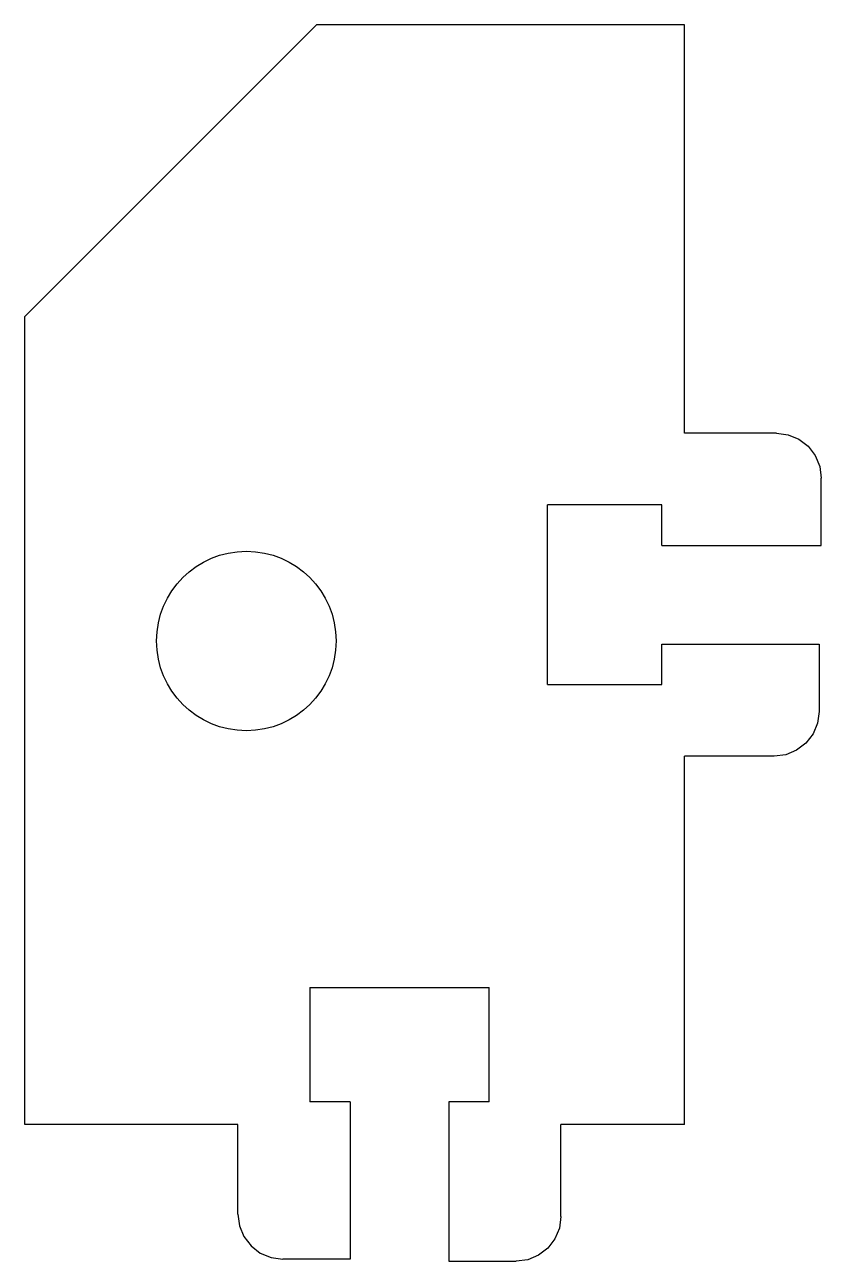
# Model space of a CAD drawing. Header units: inches. Extents: x 29.1 to 64.6, y 7.6 to 62.7.
import ezdxf

# ---------------------------------------------------------------- set-up
doc = ezdxf.new("R2010")
doc.units = ezdxf.units.IN
doc.header["$MEASUREMENT"] = 0

msp = doc.modelspace()

# ---------------------------------------------------------------- linework, layer by layer
for p, q in [((42.081, 62.734), (29.081, 49.734)), ((58.481, 62.734), (42.081, 62.734)), ((58.481, 44.534), (58.481, 62.734)), ((29.081, 13.734), (29.081, 49.734)), ((62.581, 44.534), (58.481, 44.534)), ((62.581, 44.534), (63.099, 44.466)), ((63.099, 44.466), (63.581, 44.266)), ((63.581, 44.266), (63.995, 43.948)), ((63.995, 43.948), (64.313, 43.534)), ((64.313, 43.534), (64.513, 43.052)), ((64.513, 43.052), (64.581, 42.534)), ((64.581, 39.534), (64.581, 42.534)), ((57.481, 41.334), (52.381, 41.334)), ((52.381, 33.334), (52.381, 41.334)), ((57.481, 39.534), (57.481, 41.334)), ((57.481, 39.534), (64.581, 39.534)), ((57.481, 35.134), (64.481, 35.134)), ((57.481, 33.334), (57.481, 35.134)), ((64.481, 35.134), (64.481, 32.134)), ((52.381, 33.334), (57.481, 33.334)), ((64.481, 32.134), (64.413, 31.616)), ((64.413, 31.616), (64.213, 31.134)), ((64.213, 31.134), (63.895, 30.72)), ((63.481, 30.402), (62.999, 30.202)), ((63.895, 30.72), (63.481, 30.402)), ((58.481, 13.734), (58.481, 30.134)), ((62.481, 30.134), (58.481, 30.134)), ((62.999, 30.202), (62.481, 30.134)), ((41.781, 19.834), (41.781, 14.734)), ((41.781, 19.834), (49.781, 19.834)), ((49.781, 14.734), (49.781, 19.834)), ((43.581, 14.734), (41.781, 14.734)), ((43.581, 14.734), (43.581, 7.734)), ((49.781, 14.734), (47.981, 14.734)), ((47.981, 14.734), (47.981, 7.634)), ((38.581, 13.734), (29.081, 13.734)), ((38.581, 9.734), (38.581, 13.734)), ((58.481, 13.734), (52.981, 13.734)), ((52.981, 9.634), (52.981, 13.734)), ((38.581, 9.734), (38.649, 9.216)), ((52.981, 9.634), (52.913, 9.116)), ((38.649, 9.216), (38.849, 8.734)), ((52.913, 9.116), (52.713, 8.634)), ((38.849, 8.734), (39.167, 8.32)), ((39.167, 8.32), (39.581, 8.002)), ((52.713, 8.634), (52.395, 8.22)), ((39.581, 8.002), (40.064, 7.802)), ((40.064, 7.802), (40.581, 7.734)), ((43.581, 7.734), (40.581, 7.734)), ((51.981, 7.902), (51.499, 7.702)), ((52.395, 8.22), (51.981, 7.902)), ((47.981, 7.634), (50.981, 7.634)), ((51.499, 7.702), (50.981, 7.634))]:
    msp.add_line(p, q)
msp.add_circle((38.958, 35.274), 4)

doc.saveas('drawing.dxf')
